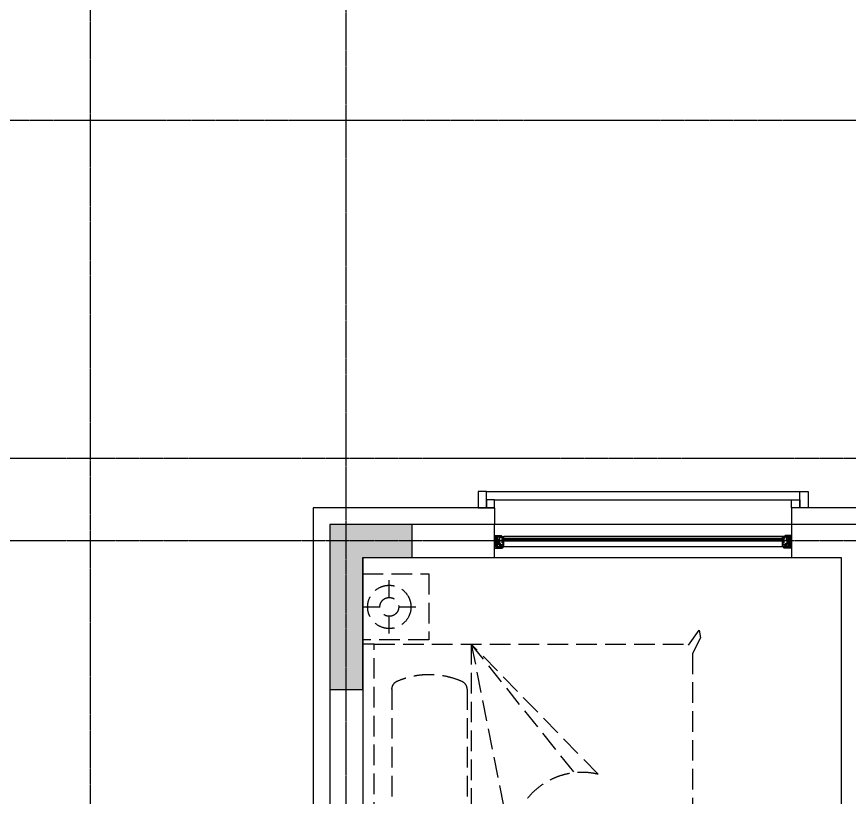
# Model space of a CAD drawing. Header units: millimetres. Extents: x -28014 to 297841, y -81741 to 47579.
# Drawn here: x 225741 to 230789, y -24914 to -20179 of the extents above; entities that cross this region are included whole.
import ezdxf

# ---------------------------------------------------------------- set-up
doc = ezdxf.new("R2010")
doc.units = ezdxf.units.MM
doc.header["$MEASUREMENT"] = 0
doc.linetypes.add('__DASH', pattern=[0.35, 0.25, -0.1])
doc.linetypes.add('DOTE', pattern=[2.42, 2, -0.2, 0.02, -0.2])
for name, color, linetype in [('A-楼面-下部', 23, 'Continuous'), ('A-楼面-家具', 8, 'Continuous'), ('A-楼面-装饰', 41, 'Continuous'), ('A-轴网-轴网', 1, 'DOTE'), ('AR9-剪力墙（柱）填充', 250, 'Continuous'), ('AR9-剪力墙（柱）线', 6, 'Continuous'), ('AR9-墙线', 160, 'Continuous'), ('AR9-建筑幕墙（窗）', 12, 'Continuous'), ('FF-活动家具', 51, 'Continuous'), ('SURFACE', 6, 'Continuous'), ('装饰', 152, 'Continuous')]:
    doc.layers.add(name, color=color, linetype=linetype)

# ---------------------------------------------------------------- blocks, each defined once
blk = doc.blocks.new('400床头柜')
at = {"layer": 'FF-活动家具', "linetype": '__DASH', "ltscale": 500}
for p, q in [((200, 0), (200, -104.2)), ((38.7, -161.4), (142.9, -161.4)), ((257.1, -161.4), (361.3, -161.4)), ((200, -218.4), (200, -322.7))]:
    blk.add_line(p, q, dxfattribs=at)
blk.add_lwpolyline([(0, -400), (0, 0), (400, 0), (400, -400)], close=True, dxfattribs=at)
for radius in [131.3, 57.1]:
    blk.add_circle((200, -161.3), radius, dxfattribs=at)
blk = doc.blocks.new('小户型1200床')
at = {"layer": 'FF-活动家具', "linetype": '__DASH', "ltscale": 500}
for p, q in [((40, -1974.8), (40, -70)), ((1300, -70), (1300, -1979.7)), ((1026.1, -175.8), (313.9, -175.8)), ((1026.1, -633), (313.9, -633)), ((1300, -658.5), (40, -658.5)), ((1300, -658.5), (60, -905.2)), ((510, -1426.8), (1300, -658.5)), ((524.1, -1279.6), (1300, -658.5)), ((-51.7, -2040.3), (40, -1974.8)), ((90.5, -2000), (-4.6, -2047.6)), ((1242.8, -2000), (85.5, -2000)), ((1337.9, -2047.6), (1242.8, -2000)), ((1293.2, -1974.8), (1384.9, -2040.3)), ((-4.6, -2047.6), (-51.7, -2040.3)), ((1384.9, -2040.3), (1337.9, -2047.6))]:
    blk.add_line(p, q, dxfattribs=at)
blk.add_lwpolyline([(1300, -70), (1300, 0), (40, 0), (40, -70)], close=True, dxfattribs=at)
for centre, radius, start, end in [((313.9, -225.6), 50, 90, 156.1601), ((1026.1, -225.6), 50, 23.8399, 90), ((718.2, -404.3), 492.1, 156.184, 203.8399), ((621.8, -404.3), 492.1, 336.1601, 23.816), ((313.9, -583), 50, 203.8399, 270), ((1026.1, -583), 50, 270, 336.1601), ((95.9, -1329.2), 425.5, 346.739, 94.8385)]:
    blk.add_arc(centre, radius, start, end, dxfattribs=at)
blk = doc.blocks.new('s54deg2541')
at = {"layer": 'A-楼面-家具', "color": 0, "xscale": -1}
blk.add_blockref('400床头柜', (40839, 5184.6), dxfattribs=at)
at = {"layer": 'A-楼面-家具'}
blk.add_blockref('小户型1200床', (40824, 5184.6), dxfattribs=at)
at = {"layer": 'A-楼面-家具', "color": 0}
blk.add_blockref('400床头柜', (42149, 5184.6), dxfattribs=at)
blk = doc.blocks.new('zz7')
at = {"layer": 'AR9-剪力墙（柱）填充'}
blk.add_hatch(color=256, dxfattribs=at).paths.add_polyline_path([(500, -200), (500, 0), (0, 0), (0, -1000), (200, -1000), (200, -200)])
at = {"layer": 'AR9-剪力墙（柱）线'}
for p, q in [((500, 0), (0, 0)), ((0, 0), (0, -1000)), ((500, -200), (500, 0)), ((200, -1000), (200, -200)), ((200, -200), (500, -200)), ((0, -1000), (200, -1000))]:
    blk.add_line(p, q, dxfattribs=at)
blk = doc.blocks.new('*U165')
at = {"layer": 'AR9-建筑幕墙（窗）'}
h = blk.add_hatch(dxfattribs=at)
h.set_pattern_fill('HONEY', color=250, scale=2.333308)
h.set_pattern_definition([(2e-09, (-50793.7736, 158863.649), (5.55618969, 3.20786685), [3.70412646, -7.40825292]), (120, (-50793.7736, 158863.649), (-5.55618903, 3.207867997), [3.70412646, -7.40825292]), (60, (-50793.7736, 158863.649), (6.64e-07, 6.415734844), [-7.40825292, 3.70412646])])
h.paths.add_polyline_path([(-28.1, 330.1), (33.1, 330.1), (33.1, 345.7), (-28.1, 345.7)])
h = blk.add_hatch(dxfattribs=at)
h.set_pattern_fill('HONEY', color=250, scale=2.333308)
h.set_pattern_definition([(2e-09, (-50793.7736, 157409.3308), (5.55618969, 3.20786685), [3.70412646, -7.40825292]), (120, (-50793.7736, 157409.3308), (-5.55618903, 3.207867997), [3.70412646, -7.40825292]), (60, (-50793.7736, 157409.3308), (6.64e-07, 6.415734844), [-7.40825292, 3.70412646])])
h.paths.add_polyline_path([(-28.1, -1438.8), (33.1, -1438.8), (33.1, -1454.3), (-28.1, -1454.3)])
for p, q in [((-35.8, 345.7), (-35.8, 306.8)), ((40.8, 345.7), (-35.8, 345.7)), ((-28.1, 330.1), (-28.1, 345.7)), ((-28.1, 330.1), (-28.1, 345.7)), ((-28.1, 325.4), (-28.1, 345.7)), ((-28.1, 313.8), (-28.1, 330.1)), ((-28.1, 313.8), (-28.1, 300.6)), ((33.1, 301.2), (33.1, 345.7)), ((33.1, 301.2), (33.1, 345.7)), ((33.1, 296.5), (33.1, 345.7)), ((33.1, 337.9), (33.1, 290.5)), ((40.8, 345.7), (40.8, 298.9)), ((-28.1, 300.6), (-28.1, 290.5)), ((-28.1, -1399.1), (-28.1, 290.5)), ((-21.8, 290.5), (-28.1, 290.5)), ((-21.8, 290.5), (-17.9, 290.5)), ((-17.9, -1399.1), (-17.9, 290.5)), ((-1.6, -1399.1), (-1.6, 290.5)), ((2.3, 290.5), (-1.6, 290.5)), ((33.1, 290.5), (2.3, 290.5)), ((33.1, -1399.1), (33.1, 290.5)), ((-21.8, -1399.1), (-28.1, -1399.1)), ((-28.1, -1409.2), (-28.1, -1399.1)), ((-28.1, -1422.4), (-28.1, -1409.2)), ((-21.8, -1399.1), (-17.9, -1399.1)), ((2.3, -1399.1), (-1.6, -1399.1)), ((33.1, -1399.1), (2.3, -1399.1)), ((33.1, -1446.5), (33.1, -1399.1)), ((33.1, -1405.1), (33.1, -1454.3)), ((33.1, -1409.9), (33.1, -1454.3)), ((33.1, -1409.9), (33.1, -1454.3)), ((40.8, -1454.3), (40.8, -1407.5)), ((-35.8, -1454.3), (-35.8, -1415.4)), ((40.8, -1454.3), (-35.8, -1454.3)), ((-28.1, -1422.4), (-28.1, -1438.8)), ((-28.1, -1434), (-28.1, -1454.3)), ((-28.1, -1438.8), (-28.1, -1454.3)), ((-28.1, -1438.8), (-28.1, -1454.3))]:
    blk.add_line(p, q, dxfattribs=at)
at = {"layer": 'AR9-建筑幕墙（窗）', "color": 8}
for p, q in [((-28.1, 330.1), (-12.5, 330.1)), ((-25.7, 316.1), (-25.7, 327.8)), ((-25.7, 327.8), (-12.5, 327.8)), ((-25.7, 316.1), (-12.5, 316.1)), ((-25.7, 313.8), (-25.7, 300.6)), ((-3.9, 313.8), (-25.7, 313.8)), ((-12.5, 330.1), (-12.5, 337.9)), ((-12.5, 337.9), (-5.5, 337.9)), ((-12.5, 327.8), (-12.5, 316.1)), ((-10.2, 330.1), (-10.2, 335.6)), ((-5.5, 335.6), (-10.2, 335.6)), ((-10.2, 330.1), (30.7, 330.1)), ((-10.2, 327.8), (-6.3, 327.8)), ((-10.2, 327.8), (-10.2, 316.1)), ((-10.2, 316.1), (-6.3, 316.1)), ((-6.3, 327.8), (-6.3, 327)), ((-6.3, 327), (-3.9, 327)), ((-6.3, 316.1), (-6.3, 316.9)), ((-6.3, 316.9), (-3.9, 316.9)), ((-5.5, 337.9), (-5.5, 335.6)), ((-3.9, 327), (-3.9, 330.1)), ((-3.9, 316.9), (-3.9, 313.8)), ((1.1, 324.7), (1.1, 319.2)), ((3.4, 324.7), (3.4, 319.2)), ((8.5, 327), (8.5, 330.1)), ((10.8, 327), (8.5, 327)), ((10.8, 316.9), (8.5, 316.9)), ((8.5, 316.9), (8.5, 313.8)), ((8.5, 313.8), (10.8, 313.8)), ((10.8, 327.8), (14.7, 327.8)), ((10.8, 327.8), (10.8, 327)), ((10.8, 316.1), (10.8, 316.9)), ((10.8, 316.1), (14.7, 316.1)), ((10.8, 313.8), (14.7, 313.8)), ((14.7, 327.8), (14.7, 316.1)), ((14.7, 313.8), (14.7, 307.6)), ((19.4, 307.6), (14.7, 307.6)), ((17.1, 327.8), (30.7, 327.8)), ((17.1, 327.8), (17.1, 316.1)), ((17.1, 316.1), (30.7, 316.1)), ((17.1, 313.8), (30.7, 313.8)), ((17.1, 309.9), (17.1, 313.8)), ((17.1, 313.8), (17.1, 309.9)), ((19.4, 309.9), (17.1, 309.9)), ((19.4, 309.9), (17.1, 309.9)), ((19.4, 309.9), (19.4, 307.6)), ((19.4, 309.9), (19.4, 292.8)), ((21.7, 313.8), (21.7, 292.8)), ((33.1, 337.9), (26.1, 337.9)), ((26.1, 337.9), (26.1, 335.6)), ((26.1, 335.6), (30.7, 335.6)), ((26.1, 313.8), (26.1, 305.2)), ((26.1, 305.2), (30.7, 305.2)), ((28.4, 309.9), (30.7, 309.9)), ((28.4, 309.9), (28.4, 307.6)), ((28.4, 307.6), (33.1, 307.6)), ((30.7, 335.6), (30.7, 330.1)), ((30.7, 327.8), (30.7, 316.1)), ((30.7, 313.8), (30.7, 309.9)), ((30.7, 305.2), (30.7, 292.8)), ((-25.7, 300.6), (-21.8, 300.6)), ((-25.7, 298.2), (-25.7, 292.8)), ((-25.7, 298.2), (-21.8, 298.2)), ((-21.8, 292.8), (-25.7, 292.8)), ((-25.7, 292.8), (-21.8, 292.8)), ((-21.8, 300.6), (-21.8, 298.2)), ((-21.8, 300.6), (-17.9, 300.6)), ((-21.8, 292.8), (-21.8, 290.5)), ((-17.9, 300.6), (-17.9, 290.5)), ((-13.3, 300.6), (-17.9, 300.6)), ((-13.3, -1409.2), (-13.3, 300.6)), ((-6.3, 300.6), (-13.3, 300.6)), ((-6.3, 295.9), (-13.3, 300.6)), ((-6.3, 300.6), (-13.3, 295.9)), ((-6.3, 295.9), (-13.3, 295.9)), ((-6.3, -1409.2), (-6.3, 300.6)), ((-1.6, 300.6), (-6.3, 300.6)), ((-1.6, 300.6), (-1.6, 290.5)), ((2.3, 300.6), (-1.6, 300.6)), ((8.5, 300.6), (2.3, 300.6)), ((2.3, 300.6), (2.3, 298.2)), ((6.2, 298.2), (2.3, 298.2)), ((6.2, 292.8), (2.3, 292.8)), ((2.3, 292.8), (2.3, 290.5)), ((6.2, 298.2), (6.2, 292.8)), ((8.5, 300.6), (8.5, 292.8)), ((19.4, 292.8), (8.5, 292.8)), ((30.7, 292.8), (21.7, 292.8)), ((-21.8, -1401.4), (-25.7, -1401.4)), ((-25.7, -1401.4), (-21.8, -1401.4)), ((-25.7, -1406.9), (-25.7, -1401.4)), ((-25.7, -1406.9), (-21.8, -1406.9)), ((-25.7, -1422.4), (-25.7, -1409.2)), ((-25.7, -1409.2), (-21.8, -1409.2)), ((-21.8, -1401.4), (-21.8, -1399.1)), ((-21.8, -1409.2), (-21.8, -1406.9)), ((-21.8, -1409.2), (-17.9, -1409.2)), ((-17.9, -1409.2), (-17.9, -1399.1)), ((-13.3, -1409.2), (-17.9, -1409.2)), ((-6.3, -1404.5), (-13.3, -1404.5)), ((-6.3, -1404.5), (-13.3, -1409.2)), ((-6.3, -1409.2), (-13.3, -1404.5)), ((-6.3, -1409.2), (-13.3, -1409.2)), ((-1.6, -1409.2), (-6.3, -1409.2)), ((-1.6, -1409.2), (-1.6, -1399.1)), ((2.3, -1409.2), (-1.6, -1409.2)), ((2.3, -1401.4), (2.3, -1399.1)), ((6.2, -1401.4), (2.3, -1401.4)), ((6.2, -1406.9), (2.3, -1406.9)), ((2.3, -1409.2), (2.3, -1406.9)), ((8.5, -1409.2), (2.3, -1409.2)), ((6.2, -1406.9), (6.2, -1401.4)), ((19.4, -1401.4), (8.5, -1401.4)), ((8.5, -1409.2), (8.5, -1401.4)), ((19.4, -1418.5), (19.4, -1401.4)), ((30.7, -1401.4), (21.7, -1401.4)), ((21.7, -1422.4), (21.7, -1401.4)), ((30.7, -1413.9), (30.7, -1401.4)), ((-28.1, -1438.8), (-12.5, -1438.8)), ((-3.9, -1422.4), (-25.7, -1422.4)), ((-25.7, -1424.8), (-25.7, -1436.4)), ((-25.7, -1424.8), (-12.5, -1424.8)), ((-25.7, -1436.4), (-12.5, -1436.4)), ((-12.5, -1436.4), (-12.5, -1424.8)), ((-12.5, -1438.8), (-12.5, -1446.5)), ((-12.5, -1446.5), (-5.5, -1446.5)), ((-10.2, -1424.8), (-6.3, -1424.8)), ((-10.2, -1436.4), (-10.2, -1424.8)), ((-10.2, -1436.4), (-6.3, -1436.4)), ((-10.2, -1438.8), (-10.2, -1444.2)), ((-10.2, -1438.8), (30.7, -1438.8)), ((-5.5, -1444.2), (-10.2, -1444.2)), ((-6.3, -1424.8), (-6.3, -1425.5)), ((-6.3, -1425.5), (-3.9, -1425.5)), ((-6.3, -1436.4), (-6.3, -1435.7)), ((-6.3, -1435.7), (-3.9, -1435.7)), ((-5.5, -1446.5), (-5.5, -1444.2)), ((-3.9, -1425.5), (-3.9, -1422.4)), ((-3.9, -1435.7), (-3.9, -1438.8)), ((1.1, -1433.3), (1.1, -1427.9)), ((3.4, -1433.3), (3.4, -1427.9)), ((8.5, -1425.5), (8.5, -1422.4)), ((8.5, -1422.4), (10.8, -1422.4)), ((10.8, -1425.5), (8.5, -1425.5)), ((10.8, -1435.7), (8.5, -1435.7)), ((8.5, -1435.7), (8.5, -1438.8)), ((10.8, -1422.4), (14.7, -1422.4)), ((10.8, -1424.8), (14.7, -1424.8)), ((10.8, -1424.8), (10.8, -1425.5)), ((10.8, -1436.4), (10.8, -1435.7)), ((10.8, -1436.4), (14.7, -1436.4)), ((14.7, -1422.4), (14.7, -1416.2)), ((19.4, -1416.2), (14.7, -1416.2)), ((14.7, -1436.4), (14.7, -1424.8)), ((19.4, -1418.5), (17.1, -1418.5)), ((17.1, -1418.5), (17.1, -1422.4)), ((17.1, -1422.4), (17.1, -1418.5)), ((19.4, -1418.5), (17.1, -1418.5)), ((17.1, -1422.4), (30.7, -1422.4)), ((17.1, -1424.8), (30.7, -1424.8)), ((17.1, -1436.4), (17.1, -1424.8)), ((17.1, -1436.4), (30.7, -1436.4)), ((19.4, -1418.5), (19.4, -1416.2)), ((26.1, -1413.9), (30.7, -1413.9)), ((26.1, -1422.4), (26.1, -1413.9)), ((26.1, -1446.5), (26.1, -1444.2)), ((26.1, -1444.2), (30.7, -1444.2)), ((33.1, -1446.5), (26.1, -1446.5)), ((28.4, -1416.2), (33.1, -1416.2)), ((28.4, -1418.5), (28.4, -1416.2)), ((28.4, -1418.5), (30.7, -1418.5)), ((30.7, -1422.4), (30.7, -1418.5)), ((30.7, -1436.4), (30.7, -1424.8)), ((30.7, -1444.2), (30.7, -1438.8))]:
    blk.add_line(p, q, dxfattribs=at)
for points in [[(1.1, 324.7), (-7.8, 324.7), (-7.8, 319.2), (1.1, 319.2)], [(10.8, 327), (-6.3, 327)], [(-6.3, 316.9), (10.8, 316.9)], [(3.4, 319.2), (12.4, 319.2), (12.4, 324.7), (3.4, 324.7)], [(14.7, 316.9), (14.7, 316.9), (14.7, 327)], [(1.1, -1433.3), (-7.8, -1433.3), (-7.8, -1427.9), (1.1, -1427.9)], [(-6.3, -1425.5), (10.8, -1425.5)], [(10.8, -1435.7), (-6.3, -1435.7)], [(3.4, -1427.9), (12.4, -1427.9), (12.4, -1433.3), (3.4, -1433.3)], [(14.7, -1425.5), (14.7, -1425.5), (14.7, -1435.7)]]:
    blk.add_lwpolyline(points, dxfattribs=at)
at = {"layer": 'AR9-建筑幕墙（窗）'}
for centre, start, end in [((-26.2, 319), 231.816, 263.2576), ((31.2, 311.1), 276.7424, 308.184), ((-26.2, -1427.6), 96.7424, 128.184), ((31.2, -1419.7), 51.816, 83.2576)]:
    blk.add_arc(centre, 15.5, start, end, dxfattribs=at)
blk = doc.blocks.new('dfgfthy')
at = {"layer": 'A-轴网-轴网'}
for p, q in [((10091.9, -4229.9), (10091.9, 20677)), ((11641.9, 7751.7), (11641.9, 20677)), ((30620.7, 14330.6), (5997.3, 14330.6)), ((30632.5, 12280.6), (6009.1, 12280.6)), ((30632.5, 11780.6), (6009.1, 11780.6))]:
    blk.add_line(p, q, dxfattribs=at)

msp = doc.modelspace()

# ---------------------------------------------------------------- linework, layer by layer
at = {"layer": 'A-楼面-下部', "ltscale": 0.01}
msp.add_lwpolyline([(228589.033, -23059.028), (230489.033, -23059.028)], dxfattribs=at)
at = {"layer": 'A-楼面-装饰', "ltscale": 0.01}
msp.add_lwpolyline([(228639.033, -23109.028), (230439.033, -23109.028)], dxfattribs=at)
at = {"layer": 'AR9-墙线'}
for p, q in [((230439.033, -23159.028), (230439.033, -23259.028)), ((227639.033, -23259.028), (227639.033, -26159.028)), ((228639.033, -23259.028), (227639.033, -23259.028)), ((228639.033, -23459.028), (228639.033, -23259.028)), ((230739.033, -23259.028), (230439.033, -23259.028)), ((230439.033, -23259.028), (230439.033, -23459.028)), ((231439.034, -23259.028), (230739.033, -23259.028)), ((227839.033, -23459.028), (227839.033, -26259.028)), ((227839.033, -23459.028), (228639.033, -23459.028)), ((230439.033, -23459.028), (230739.033, -23459.028)), ((230739.033, -23459.028), (230739.033, -26259.028))]:
    msp.add_line(p, q, dxfattribs=at)
at = {"layer": 'AR9-建筑幕墙（窗）'}
for p, q in [((230439.033, -23259.028), (228639.033, -23259.028)), ((228639.033, -23459.028), (230439.033, -23459.028))]:
    msp.add_line(p, q, dxfattribs=at)
at = {"layer": 'SURFACE'}
for p, q in [((227539.033, -23159.028), (227539.033, -26059.028)), ((228639.033, -23159.028), (227539.033, -23159.028)), ((228639.033, -23159.028), (228639.033, -23259.028)), ((230739.033, -23159.028), (230439.033, -23159.028)), ((231439.034, -23159.028), (230739.033, -23159.028))]:
    msp.add_line(p, q, dxfattribs=at)
at = {"layer": '装饰'}
for points in [[(228539.033, -23059.028), (228539.033, -23159.028), (228589.033, -23159.028), (228589.033, -23059.028)], [(230539.033, -23059.028), (230539.033, -23159.028), (230489.033, -23159.028), (230489.033, -23059.028)], [(228589.033, -23159.028), (228639.033, -23159.028), (228639.033, -23109.028), (228589.033, -23109.028)], [(230489.033, -23159.028), (230439.033, -23159.028), (230439.033, -23109.028), (230489.033, -23109.028)]]:
    msp.add_lwpolyline(points, close=True, dxfattribs=at)

# ---------------------------------------------------------------- block references
for name, p in [('dfgfthy', (216097.097, -35139.657)), ('zz7', (227639.033, -23259.028))]:
    msp.add_blockref(name, p)
at = {"layer": 'A-楼面-家具', "rotation": 90}
msp.add_blockref('s54deg2541', (233023.632, -66107.982), dxfattribs=at)
at = {"layer": 'AR9-建筑幕墙（窗）', "xscale": -1, "rotation": 90}
msp.add_blockref('*U165', (228984.715, -23361.045), dxfattribs=at)

doc.saveas('drawing.dxf')
